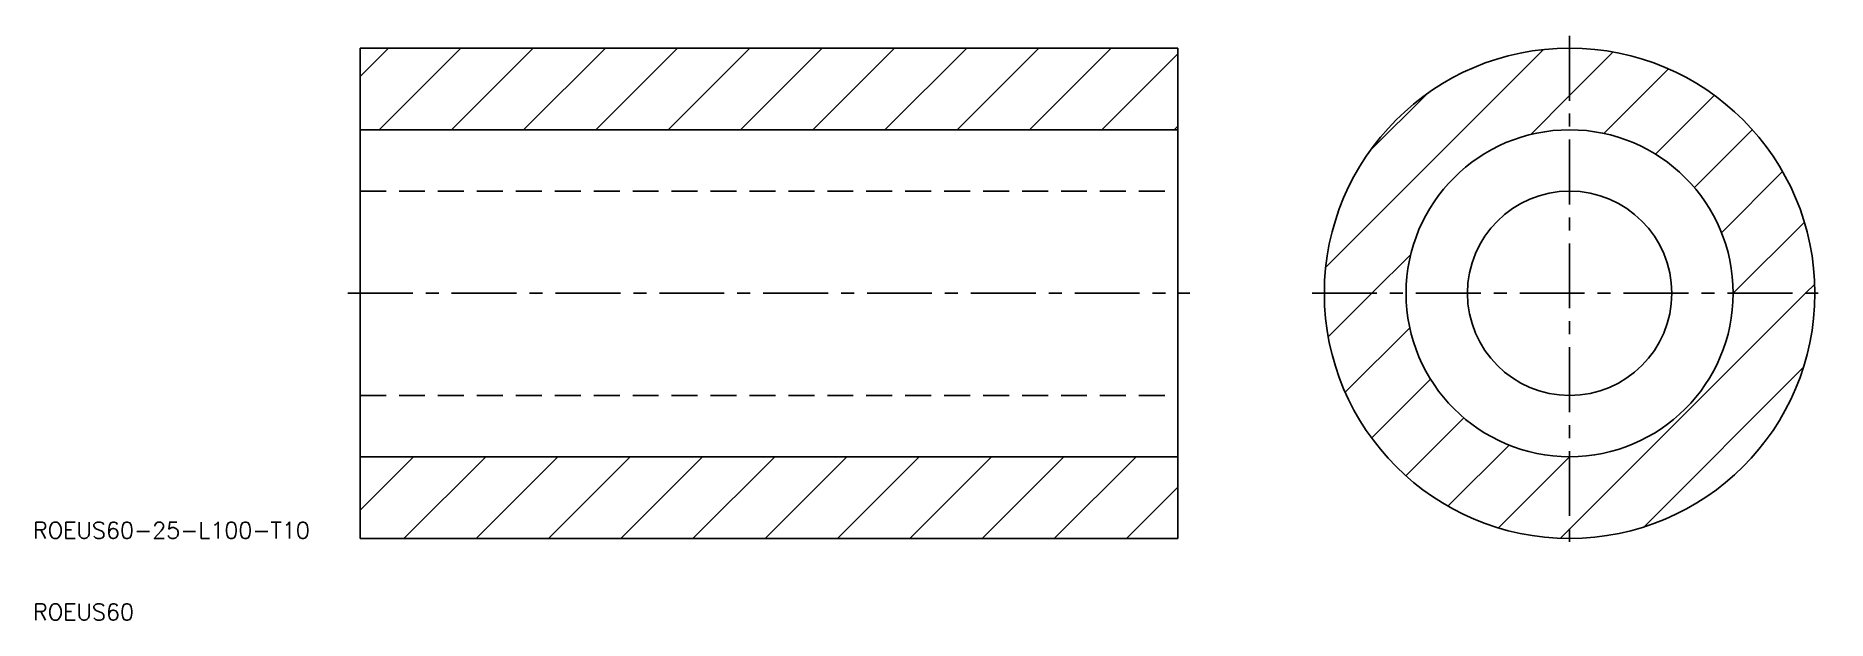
# Model space of a CAD drawing. Extents: x 10 to 229, y 10 to 82.
import ezdxf

# ---------------------------------------------------------------- set-up
doc = ezdxf.new("R2010")
doc.units = 0
doc.header["$LTSCALE"] = 0.25
doc.linetypes.add('CENTER', pattern=[50.8, 31.75, -6.35, 6.35, -6.35])
doc.linetypes.add('DASHED', pattern=[19.05, 12.7, -6.35])
doc.layers.get('0').update_dxf_attribs({"linetype": 'CONTINUOUS'})
doc.layers.add('CENTER', color=1, linetype='CENTER')
doc.styles.get("Standard").update_dxf_attribs({"font": 'txt.shx', "bigfont": 'extfont.shx'})

# ---------------------------------------------------------------- blocks, each defined once
blk = doc.blocks.new('*X3')
at = {"color": 0, "linetype": 'CONTINUOUS'}
for p, q in [((50, 76.52), (53.48, 80)), ((52.32, 70), (62.32, 80)), ((61.16, 70), (71.16, 80)), ((70, 70), (80, 80)), ((78.84, 70), (88.84, 80)), ((87.68, 70), (97.68, 80)), ((96.52, 70), (106.52, 80)), ((105.36, 70), (115.36, 80)), ((114.19, 70), (124.19, 80)), ((123.03, 70), (133.03, 80)), ((131.87, 70), (141.87, 80)), ((140.71, 70), (150, 79.29)), ((168.1, 53.19), (194.73, 79.83)), ((197.93, 74.18), (203.27, 79.52)), ((202.13, 69.55), (210.03, 77.45)), ((173.55, 67.48), (180.45, 74.38)), ((193.17, 69.43), (197.93, 74.18)), ((208.44, 67.02), (215.64, 74.22)), ((149.55, 70), (150, 70.45)), ((213.19, 62.93), (220.27, 70.01)), ((216.51, 57.41), (223.98, 64.88)), ((217.94, 50), (226.64, 58.7)), ((173.74, 50), (178.5, 54.76)), ((226.78, 50), (227.91, 51.13)), ((168.41, 44.66), (173.74, 50)), ((197.93, 21.15), (226.78, 50)), ((217.93, 49.99), (217.94, 50)), ((170.48, 37.9), (178.37, 45.79)), ((173.71, 32.29), (180.91, 39.49)), ((207.03, 21.41), (226.51, 40.9)), ((177.91, 27.65), (185, 34.74)), ((183.05, 23.95), (190.52, 31.42)), ((50, 23.48), (56.52, 30)), ((55.36, 20), (65.36, 30)), ((64.19, 20), (74.19, 30)), ((73.03, 20), (83.03, 30)), ((81.87, 20), (91.87, 30)), ((90.71, 20), (100.71, 30)), ((99.55, 20), (109.55, 30)), ((108.39, 20), (118.39, 30)), ((117.23, 20), (127.23, 30)), ((126.07, 20), (136.07, 30)), ((134.9, 20), (144.9, 30)), ((189.23, 21.29), (197.93, 29.99)), ((197.93, 29.99), (197.94, 30)), ((143.74, 20), (150, 26.26)), ((196.8, 20.02), (197.93, 21.15))]:
    blk.add_line(p, q, dxfattribs=at)

msp = doc.modelspace()

# ---------------------------------------------------------------- linework, layer by layer
at = {"color": 7, "linetype": 'CONTINUOUS'}
for p, q in [((50, 20), (50, 80)), ((50, 80), (150, 80)), ((150, 80), (150, 20)), ((50, 70), (150, 70)), ((50, 30), (150, 30)), ((50, 20), (150, 20))]:
    msp.add_line(p, q, dxfattribs=at)
at = {"color": 3, "linetype": 'DASHED'}
for p, q in [((50, 62.5), (150, 62.5)), ((50, 37.5), (150, 37.5))]:
    msp.add_line(p, q, dxfattribs=at)
at = {"color": 7, "linetype": 'CONTINUOUS'}
for radius in [30, 20, 12.5]:
    msp.add_circle((197.93, 50), radius, dxfattribs=at)
at = {"layer": 'CENTER', "color": 1, "linetype": 'CENTER'}
for p, q in [((197.93, 81.5), (197.93, 18.5)), ((48.5, 50), (151.5, 50)), ((150, 50), (151.5, 50)), ((166.43, 50), (229.43, 50))]:
    msp.add_line(p, q, dxfattribs=at)

# ---------------------------------------------------------------- block references
at = {"color": 3, "linetype": 'CONTINUOUS'}
msp.add_blockref('*X3', (0, 0), dxfattribs=at)

# ---------------------------------------------------------------- texts
at = {"color": 7, "linetype": 'CONTINUOUS'}
for s, p in [('ROEUS60-25-L100-T10', (10, 20)), ('ROEUS60', (10, 10))]:
    msp.add_text(s, height=2, dxfattribs=at).set_placement(p)

doc.saveas('drawing.dxf')
